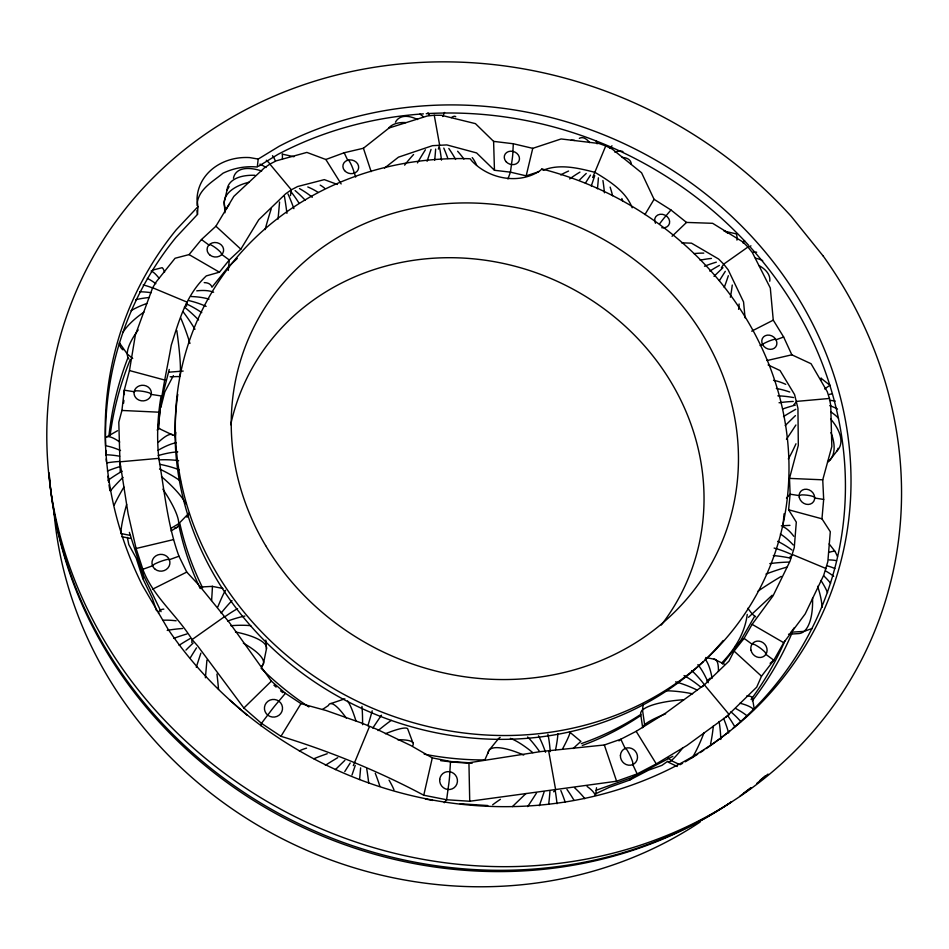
<?xml version="1.0" encoding="UTF-8"?>
<svg xmlns="http://www.w3.org/2000/svg" width="949" height="949" viewBox="0 0 949 949"><rect width="100%" height="100%" fill="white"/><g stroke="black" fill="none" stroke-linecap="round" stroke-linejoin="round"><path stroke-width="1.42" d="M156.538 610.705L152.338 598.285L142.825 578.641L142.836 569.317L136.098 548.498L128.139 513.895L119.942 461.819L118.803 422.21L121.923 410.454L124.26 390.181L129.479 370.561L135.363 335.021L152.635 287.761L156.383 281.651L175.067 258.258L189.065 254.593L201.461 239.539L215.909 226.218L233.834 196.384L264.142 168.08L269.884 164.106L276.206 160.844L306.871 152.409L325.851 159.503L341.142 183.94M158.673 429.209C159.562 400.644 166.395 373.289 171.259 345.187C179.361 319.659 186.17 294.807 206.301 275.898L219.409 272.185L229.278 259.979L240.832 249.172L258.745 219.765L285.602 193.845L291.331 189.812L297.654 186.514L324.321 179.634L337.429 184.462M186.514 306.195L186.728 301.984L152.635 287.761M105.624 445.888A375.662 342.328 24.9 0 1 176.04 237.321L197.499 214.415L197.938 206.692L197.012 199.29A52.029 44.935 10.2 0 1 249.741 157.593L258.199 159.064L279.208 146.253A378.746 344.582 24.9 0 1 791.751 287.772A378.746 344.582 24.9 0 1 682.639 762.296A378.746 344.582 24.9 0 1 168.127 629.317L142.16 584.916A378.746 344.582 24.9 0 1 176.312 229.717L197.938 206.692M725.76 717.361L756.709 687.159L761.501 676.198L773.838 660.219L783.708 642.687L805.191 613.92L823.72 575.236L827.836 561.666L830.304 531.737L821.964 518.806L823.673 499.435L822.747 479.814L831.834 446.54L830.731 405.342L829.45 398.461L827.279 391.688L811.063 363.728L791.834 354.807L766.994 360.549M191.805 642.509L192.078 639.579C177.06 615.071 153.003 596.696 142.836 569.317L152.54 565.794L154.307 564.204A17.651 5.006 -22 0 1 167.641 559.364L169.337 559.708L178.958 556.221L186.763 572.081L198.78 585.011L229.717 623.007L271.367 681.133L285.412 693.304L300.987 703.624L326.065 710.504L361.771 723.079L377.382 729.532L410.893 745.558L432.293 757.871L450.514 761.525L468.936 762.771L540.562 751.596L604.335 744.977L620.812 739.224L636.162 731.323L666.02 712.818L704.383 684.834L728.974 661.121L734.063 651.073L744.075 638.357L752.118 624.347L773.079 595.794L790.019 561.191L794.266 547.668L796.306 522.116L788.607 509.779L790.126 494.192L789.485 478.391L798.311 445.389L797.943 408.295L794.574 394.57L780.054 370.549L768.109 364.938M228.294 270.418L229.278 259.979L221.829 254.51L220.595 252.185A16.358 6.24 42.9 0 0 210.322 244.628L208.887 244.996L201.461 239.539M782.949 525.521L784.088 513.753M450.514 761.525L449.779 772.877A17.96 2.313 -82.5 0 1 448.343 786.994L446.623 799.758L444.239 802.735M325.851 159.503L344.179 152.753L363.42 148.246L389.078 127.985L427.192 116.003L434.251 115.244L441.451 115.303L475.425 123.631L493.599 141.377L513.314 143.75L512.911 151.271A15.433 1.732 -80.1 0 1 511.855 161.757L510.432 172.16L507.94 178.981M157.997 429.506L160.962 401.747L169.23 369.481M178.958 556.221C167.415 524.773 164.533 491.119 158.791 458.343C156.68 437.323 157.498 416.706 161.105 395.947L151.271 394.404A8.683 7.817 1.8 0 1 137.19 399.09A8.683 7.817 1.8 0 1 139.633 385.745A8.683 7.817 1.8 0 1 151.271 394.404L149.503 392.945A17.046 6.584 10.4 0 0 135.897 390.822L134.141 391.723L124.26 390.181L124.366 394.582M258.199 159.064L257.286 167.024C245.577 165.85 233.584 168.139 223.027 173.204C212.41 182.006 197.428 189.717 197.036 205.447M643.161 704.348L642.509 710.066L644.644 724.704M123.56 403.325L123.892 400.419M595.628 795.013L596.53 787.741M290.465 195.613L291.331 189.812L269.884 164.106M265.827 640.101L266.444 648.926L263.478 663.481L261.616 667.135M702.177 686.779L704.383 684.834L729.223 714.621L686.934 745.463L656.281 763.886L637.17 773.898L616.601 781.229L469.731 801.253L446.623 799.758L423.764 795.226L432.293 757.871M229.112 186.668L227.036 190.168L224.225 201.935L224.96 212.778M384.559 168.056L398.461 157.166L432.483 145.672L446.825 144.912L476.6 152.931L494.465 170.286L510.432 172.16L526.173 175.85L532.757 148.341L561.108 138.957L598.949 143.489L605.747 145.921L612.235 149.076L641.583 172.789L654.075 199.314L670.967 209.99L686.518 222.422L712.628 223.312L742.853 241.936L747.942 247.025L752.379 252.6L770.303 288.01L773.269 320.145L783.649 337.014L791.834 354.807M160.832 407.453L164.818 391.866L173.37 375.65M260.833 725.724L261.461 723.34L269.267 713.055A17.995 1.673 -52.7 0 1 278.116 701.975L285.412 693.304M747.254 614.442C744.811 633.327 734.751 649.519 721.596 663.078M438.379 149.1L439.589 144.877L434.251 115.244M827.552 461.76L829.77 460.218L837.148 450.787L838.097 448.284M369.375 726.804L353.301 765.665M605.747 145.921L592.662 177.534M484.785 760.078L489.138 750.149L498.439 738.749A59.312 16.797 47.3 0 1 500.17 737.397M754.74 616.103L739.651 642.331L722.557 664.051M644.94 214.581L654.075 199.314M224.249 616.85L192.078 639.579L197.57 645.794L243.881 708.013L261.461 723.34L280.975 736.305L300.987 703.624M743.079 243.015L744.597 240.548M719.425 280.619L725.285 271.343M721.335 267.867L723.696 264.154L747.942 247.025M670.967 209.99L666.139 215.637A15.398 1.246 -54.4 0 0 659.614 223.81M211.912 287.274L228.662 266.539L237.309 258.425M793.85 404.784L796.709 401.38L829.45 398.461M786.448 498.071L790.126 494.192L799.117 495.592L801.68 494.868A16.24 6.014 1.7 0 1 814.064 496.802L814.716 498.035L823.673 499.435M188.875 513.255L178.709 523.706L170.559 528.605M243.881 708.013L271.367 681.133M512.424 806.591L525.983 793.506M672.058 236.289L686.518 222.422M789.521 557.585L792.617 554.607L826.247 568.629M772.166 595.248L748.512 617.324M706.981 681.121L710.184 678.084M573.077 748.547L580.883 741.394L569.471 731.904A59.158 3.986 -58.2 0 1 562.686 748.69M553.599 791.798L555.663 789.853L548.688 751.074M618.985 740.896L620.812 739.224L625.166 748.464L626.696 749.461A17.568 5.409 66.5 0 1 632.746 762.261L632.769 764.586L637.17 773.898L629.638 780.066L609.353 787.302L596.031 793.601M735.285 646.257L744.075 638.357L752.023 644.193L754.372 644.454A16.928 6.655 33.9 0 1 765.357 652.521L765.867 654.371L773.838 660.219L770.114 663.28M667.776 761.228L661.951 765.357L648.499 770.185L629.638 780.066M322.672 709.342L328.425 705.51A59.799 11.507 64.2 0 1 346.349 718.168M258.519 166.265L278.152 154.272A375.662 342.328 24.9 0 1 423.361 113.868M171.022 530.942L177.155 527.253M106.312 437.133L117.546 430.716M672.877 756.306L633.374 777.006L596.031 790.315M751.679 331.165L773.269 320.145M152.492 589.234L186.763 572.081M760.078 345.555L764.894 342.957A15.694 3.998 -27.8 0 1 775.499 339.125L775.997 339.789L783.649 337.014M812.297 628.452L804.017 631.382L790.434 632.248M330.81 703.565L344.843 698.82M526.173 175.85L538.807 171.722M543.018 170.345C559.341 163.465 578.51 168.103 594.987 172.362C609.353 181.034 626.008 191.39 632.164 207.784M183.157 371.071L168.614 372.198M152.67 270.109L162.101 267.689A55.232 5.03 81 0 1 164.616 272.114M136.098 548.498L173.453 539.613M158.791 458.343L119.942 461.819L120.262 471.76M788.548 634.229L798.678 633.588A54.912 21.697 77.9 0 0 812.558 598.095M200.097 587.028L212.291 586.375L222.896 588.451M781.312 525.805L789.959 525.366M170.144 376.777L178.495 376.528A55.232 5.03 81 0 0 176.799 330.513M681.536 242.814L691.513 243.181L718.583 259.006L723.696 264.154L728.144 269.777L743.553 301.924L745.072 317.832M789.485 478.391L822.747 479.814M121.923 410.454L159.361 412.21M460.206 803.767L487.786 805.535M705.724 657.515L713.945 659.152L724.241 664.051M130.523 535.438L120.974 533.54A57.331 7.117 -70.8 0 1 126.632 504.453M121.828 536.707L130.464 538.415M425.496 799.022L432.697 800.458M293.941 156.727L282.126 154.094A53.334 1.566 -85 0 1 282.399 159.147M513.314 143.75L532.757 148.341M129.479 370.561L165.15 380.158M788.607 509.779L821.964 518.806M280.975 736.305C330.252 751.442 378.248 771.003 423.764 795.226M678.665 764.123L671.263 760.6L668.06 757.954M677.278 766.484L668.167 762.142A56.916 6.999 -58.1 0 0 682.758 747.883M189.065 254.593L219.409 272.185M752.118 624.347L783.708 642.687M830.328 385.567L820.885 378.117A52.919 4.247 -57.2 0 1 821.063 379.897M755.641 616.826L752.237 614.062L747.8 608.285M132.718 358.52L127.285 354.001L119.396 342.814A55.386 21.649 -26.6 0 0 123.002 349.873M229.599 699.947L247.262 715.368M734.063 651.073L761.501 676.198M215.909 226.218L240.832 249.172M829.141 543.907L835.179 551.571L837.493 556.553M636.162 731.323L656.281 763.886M161.069 611.654L142.825 574.015L129.372 532.377M344.179 152.753L347.714 160.239L348.639 160.167A15.765 4.401 72.9 0 1 353.538 170.547L355.661 177.083M412.862 742.687L407.655 728.761A59.941 8.339 -28.4 0 0 385.436 733.731M604.335 744.977L616.601 781.229M363.42 148.246L371.142 171.639M142.825 578.641L136.193 558.107L128.791 544.596L127.368 537.419M754.253 709.033L752.593 699.211A56.976 9.336 -15.3 0 0 746.946 695.771M196.918 210.595L197.499 214.415M493.599 141.377L494.465 170.286M468.936 762.771L469.731 801.253M640.611 715.582A293.265 269.694 24.9 0 1 582.295 745.475M472.211 763.198A293.265 269.694 24.9 0 1 440.573 760.635M282.814 692.663A293.265 269.694 24.9 0 1 280.56 690.825M276.112 687.076A293.265 269.694 24.9 0 1 273.917 685.166M200.203 588.558A293.265 269.694 24.9 0 1 198.982 585.948M198.377 584.643A293.265 269.694 24.9 0 1 178.685 524.524M230.678 424.725A242.446 222.801 24.9 0 1 558.961 282.114A242.446 222.801 24.9 0 1 661.275 625.047M640.848 714.383A295.507 271.355 24.9 0 1 581.274 743.636M485.022 759.947A295.507 271.355 24.9 0 1 424.191 754.158M308.852 706.946A295.507 271.355 24.9 0 1 261.094 668.262M202.588 587.739A295.507 271.355 24.9 0 1 179.883 523.634M175.245 436.777A295.507 271.355 24.9 0 1 175.79 432.424M723.221 640.492A309.149 281.378 24.9 0 1 706.353 658.701M703.173 661.773A309.149 281.378 24.9 0 1 349.944 702.711A309.149 281.378 24.9 0 1 177.771 394.381M655.462 223.252A7.746 6.548 27.6 0 1 659.994 214.296A7.746 6.548 27.6 0 1 669.614 221.164A7.746 6.548 27.6 0 1 661.75 227.736M794.36 627.609A54.71 17.912 -86.4 0 1 792.024 630.694M782.889 526.695A54.912 21.697 77.9 0 1 793.755 536.268M780.351 534.002A55.172 23.95 61.6 0 1 793.21 544.94M817.599 586.28A55.172 23.95 61.6 0 1 822.095 607.372M774.135 548.059A55.54 23.571 28.8 0 1 790.612 554.038M823.744 575.841A55.54 23.571 28.8 0 1 830.6 583.244M777.646 541.333A55.41 24.579 45.1 0 1 791.929 550.005M820.968 580.48A55.41 24.579 45.1 0 1 827.54 592.567M773.305 555.568A55.528 21.02 13 0 1 790.612 558.166M825.571 570.907A55.528 21.02 13 0 1 833.685 576.351M758.026 591.156A54.947 5.991 -30.2 0 1 781.205 576.399M828.928 552.389A54.947 5.991 -30.2 0 1 835.179 551.571M765.973 574.074A55.172 11.957 -16.4 0 1 786.721 567.17M829.177 559.934A55.172 11.957 -16.4 0 1 836.496 560.717M769.793 563.635A55.386 17.082 -2 0 1 789.082 562.069M826.721 565.711A55.386 17.082 -2 0 1 834.847 568.546M683.778 699.698A57.213 13.927 -0.6 0 0 640.634 713.695L642.675 727.729A56.976 9.336 -15.3 0 1 665.617 713.838M739.983 703.233A57.213 13.927 -0.6 0 1 753.791 709.603M705.107 659.104A57.367 16.038 -87.6 0 1 712.106 678.238M713.328 726.056A57.367 16.038 -87.6 0 1 710.54 744.182M713.945 659.152A57.106 11.946 -72.7 0 1 718.429 671.382M703.956 732.889A57.106 11.946 -72.7 0 1 692.367 757.587M697.895 664.632A57.616 19.004 77.1 0 1 708.239 682.722M719.117 721.477A57.616 19.004 77.1 0 1 720.789 739.449M691.702 670.611A57.794 20.676 61.5 0 1 704.229 684.478M723.577 718.393A57.794 20.676 61.5 0 1 728.642 732.984M675.617 681.856A57.699 19.929 30 0 1 697.052 690.018M730.908 711.833A57.699 19.929 30 0 1 740.872 721.679M684.051 675.558A57.83 20.997 45.7 0 1 700.718 687.04M727.859 715.89A57.83 20.997 45.7 0 1 734.728 726.697M665.961 690.789A57.474 17.533 14.5 0 1 692.604 693.814M735.795 708.571A57.474 17.533 14.5 0 1 746.78 715.641M488.071 753.245A59.04 16.394 31.7 0 1 523.706 755.06M574.572 787.741A59.04 16.394 31.7 0 1 584.821 798.69M510.396 738.346A59.312 16.797 47.3 0 1 532.852 752.687M566.956 789.414A59.312 16.797 47.3 0 1 573.848 800.054M492.661 804.799A58.696 4.769 -29.2 0 1 500.408 799.295M536.505 792.996A59.158 3.986 -58.2 0 1 527.656 806.614M547.905 734.229A59.573 11.554 -87.3 0 1 550.218 751.608M549.946 791.478A59.573 11.554 -87.3 0 1 548.664 804.42M557.905 733.755A59.396 8.055 -72.7 0 1 555.58 749.686M544.133 791.857A59.396 8.055 -72.7 0 1 539.281 805.701M538.51 735.783A59.621 14.282 77.8 0 1 545.545 752.272M555.295 791.051A59.621 14.282 77.8 0 1 557.004 803.744M527.632 736.97A59.526 16.062 62.7 0 1 539.495 751.454M560.823 790.517A59.526 16.062 62.7 0 1 565.213 802.213M587.063 786.448A58.779 14.864 16.1 0 1 595.248 795.404M395.448 122.172A52.017 23.096 54.2 0 1 417.584 119.527M448.818 148.507A52.017 23.096 54.2 0 1 455.603 159.444M472.234 157.581A51.626 27.746 20.4 0 1 476.6 165.126M417.465 162.908A51.851 8.624 -58.9 0 1 425.389 149.788M451.309 117.629A51.851 8.624 -58.9 0 1 455.757 116.763M427.074 161.306A51.993 1.518 -71.6 0 1 431.048 149.444M442.815 116.537A51.993 1.518 -71.6 0 1 444.571 112.457M427.94 112.741A52.148 12.432 82.8 0 1 429.423 115.031M439.612 147.724A52.148 12.432 82.8 0 1 441.487 160.132M404.63 165.138A51.685 15.184 -45.5 0 1 413.574 154.509M435.65 149.1A52.1 5.658 -84.2 0 1 434.701 160.179M388.651 128.044A51.839 26.299 37.9 0 1 405.757 122.599M457.62 151.259A51.839 26.299 37.9 0 1 463.919 159.088M419.885 114.105A52.124 18.363 69.1 0 1 423.088 116.561M443.788 148.091A52.124 18.363 69.1 0 1 447.857 158.53M569.637 178.934A51.305 17.58 -32.2 0 1 579.934 172.113M622.105 157.38A51.305 17.58 -32.2 0 1 631.299 164.153M579.353 180.18A51.436 11.305 -45.7 0 1 586.245 173.442M614.964 152.315A51.436 11.305 -45.7 0 1 620.243 150.927M621.488 151.045A51.436 11.305 -45.7 0 1 623.173 152.16M585.379 183.193A51.507 4.306 -58.5 0 1 590.503 175.102M609.709 148.198A51.507 4.306 -58.5 0 1 611.998 145.826M596.162 140.986A51.471 10.059 -83.5 0 1 597.075 143.821M598.404 177.831A51.471 10.059 -83.5 0 1 597.431 188.78M579.341 138.352A51.376 16.489 83.2 0 1 589.637 142.623M602.923 180.5A51.376 16.489 83.2 0 1 604.406 192.813M594.738 175.648A51.519 2.966 -70.9 0 1 591.274 185.992M621.856 198.507A51.044 25.73 52.6 0 1 622.722 201.318M571.013 140.333A51.222 21.839 68.7 0 1 574.714 140.452M610.136 187.095A51.222 21.839 68.7 0 1 612.579 195.743M560.717 174.901A51.139 22.693 -17.4 0 1 568.57 171.045M313.858 758.773A59.68 11.08 -13.4 0 1 327.239 753.731M397.833 739.769A59.68 11.08 -13.4 0 1 412.696 745.677M375.258 773.245A59.799 11.507 64.2 0 1 379.932 786.46M299.35 750.991A59.467 13.072 1.9 0 1 306.574 748.132M325.365 765.309A59.941 8.339 -28.4 0 1 337.749 757.67M335.424 769.615A60.178 5.065 -43 0 1 344.878 760.363M378.082 730.611A60.178 5.065 -43 0 1 391.308 720.374M344.772 771.573A60.333 1.471 -57.4 0 1 350.205 762.972M372.803 728.049A60.333 1.471 -57.4 0 1 381.462 715.202M361.96 706.388A60.261 5.741 -86.2 0 1 362.589 724.704M360.62 767.871A60.261 5.741 -86.2 0 1 359.552 779.532M372.21 710.789A60.356 2.206 -71.8 0 1 367.904 725.712M355.258 765.38A60.356 2.206 -71.8 0 1 351.996 775.025M347.595 701.003A60.06 8.921 79.2 0 1 355.922 720.813M366.753 768.868A60.06 8.921 79.2 0 1 368.722 783.281M389.054 780.125A59.55 13.333 48.9 0 1 393.977 789.817M739.117 303.988A51.436 19.882 82.3 0 1 738.595 309.338M700.101 260.192A51.78 23.903 -3 0 1 711.442 258.436M759.058 265.578A51.78 23.903 -3 0 1 769.758 281.224M709.805 271.117A51.97 13.63 -32.1 0 1 719.378 265.412M752.64 252.387A51.97 13.63 -32.1 0 1 756.673 252.185M704.49 266.218A51.91 19.407 -18.2 0 1 716.341 262.161M755.404 258.211A51.91 19.407 -18.2 0 1 762.699 260.655M714.016 276.373A51.958 6.951 -45.1 0 1 722.972 267.737M748.441 247.203A51.958 6.951 -45.1 0 1 750.956 245.886M694.075 253.632A51.578 26.821 13.6 0 1 703.767 253.122M732.26 285.032A51.602 14.093 -83.5 0 1 730.374 297.251M727.539 233.157A51.602 14.093 -83.5 0 0 724.075 231.129L735.238 233.62A51.756 7.39 -70.3 0 1 736.934 240.097M728.334 275.708A51.756 7.39 -70.3 0 1 724.229 287.5M765.546 775.665A427.714 390.691 24.9 0 1 759.971 780.386M750.813 787.753A427.714 390.691 24.9 0 1 743.755 793.103M731.667 801.703A427.714 390.691 24.9 0 1 299.125 825.63A427.714 390.691 24.9 0 1 49.158 473.077M700.22 821.964A408.224 376.195 24.9 0 1 290.667 842.937A408.224 376.195 24.9 0 1 53.785 509.364M785.013 640.682A356.314 328.022 24.9 0 1 751.074 699.472M110.084 435.603A356.314 328.022 24.9 0 1 130.238 359.659M791.929 633.185A359.517 330.418 24.9 0 1 752.284 700.837M108.91 436.149A359.517 330.418 24.9 0 1 127.973 357.654M768.014 774.076A429.339 391.89 24.9 0 1 756.709 783.459M750.884 788.002A429.339 391.89 24.9 0 1 740.125 795.938M731.549 801.869A429.339 391.89 24.9 0 1 299.777 824.159A429.339 391.89 24.9 0 1 49.004 473.231M750.647 247.511A375.662 342.328 24.9 0 1 733.043 728.18M729.639 731.015A375.662 342.328 24.9 0 1 706.186 748.595M703.778 750.22A375.662 342.328 24.9 0 1 700.137 752.628M697.681 754.218A375.662 342.328 24.9 0 1 685.178 761.833M682.628 763.293A375.662 342.328 24.9 0 1 680.077 764.728M109.93 490.692A375.662 342.328 24.9 0 1 109.028 484.915M108.613 482.021A375.662 342.328 24.9 0 1 107.866 476.232M106.454 461.783A375.662 342.328 24.9 0 1 106.241 458.901M105.98 454.583A375.662 342.328 24.9 0 1 105.778 450.277M426.243 113.678A375.662 342.328 24.9 0 1 748.702 245.364M226.265 209.444A53.085 25.315 -12 0 1 229.575 203.976M320.193 185.126A53.085 25.315 -12 0 1 324.712 188.341M225.471 208.934A53.322 26.513 5.2 0 1 249.385 182.137M307.784 186.953A53.322 26.513 5.2 0 1 318.2 192.445M227.036 190.168A53.559 25.896 22.3 0 1 254.913 175.28M299.481 188.578A53.559 25.896 22.3 0 1 312.292 197.273M233.454 178.282A53.702 23.571 38.6 0 1 261.687 170.986M295.092 190.559A53.702 23.571 38.6 0 1 305.317 200.334M279.564 202.03A53.334 1.566 -85 0 1 278.045 219.112M272.517 155.672A53.512 8.351 81.9 0 1 275.305 160.796M284.427 196.301A53.512 8.351 81.9 0 1 286.918 213.347M266.313 160.239A53.666 14.52 68.3 0 1 270.335 164.296M288.01 193.964A53.666 14.52 68.3 0 1 293.893 208.65M259.955 164.118A53.737 19.704 54 0 1 266.017 167.51M291.355 192.161A53.737 19.704 54 0 1 298.793 202.789M265.103 229.611A53.144 5.362 -71.9 0 1 271.189 208.922M128.862 358.947A55.149 18.15 -42.3 0 1 138.198 329.944M204.201 282.636A55.149 18.15 -42.3 0 1 211.497 286.135M122.753 332.636A55.386 21.649 -26.6 0 1 143.904 312.15M196.751 290.845A55.386 21.649 -26.6 0 1 213.608 292.221M151.116 271.023A55.457 10.973 67.1 0 1 158.898 278.033M180.737 317.974A55.457 10.973 67.1 0 1 189.954 343.467M143.18 284.961A55.872 20.166 37.8 0 1 153.738 288.437M184.379 307.085A55.872 20.166 37.8 0 1 198.578 319.967M147.356 278.425A55.694 16.133 52.8 0 1 155.838 283.692M183.228 311.948A55.694 16.133 52.8 0 1 194.96 329.279M139.693 291.806A55.944 22.847 22.2 0 1 151.188 292.707M186.419 303.858A55.944 22.847 22.2 0 1 201.781 312.624M131.104 310.62A55.647 23.642 -10.3 0 1 146.739 303.514M191.224 296.527A55.647 23.642 -10.3 0 1 209.029 299.137M135.624 299.789A55.861 24.033 6 0 1 149.218 297.523M188.721 300.548A55.861 24.033 6 0 1 206.123 306.397M106.869 445.994A57.723 16.762 36.2 0 1 120.523 450.502M161.508 476.695A57.723 16.762 36.2 0 1 186.04 503.919M188.578 514.821A57.723 16.762 36.2 0 1 186.906 517.217M162.884 489.198A57.462 13.203 51.4 0 1 174.77 527.917M105.944 437.109A57.462 13.203 51.4 0 1 119.716 442.009M157.143 430.063A57.331 7.117 -70.8 0 1 160.381 429.162L173.323 435.33A57.557 11.851 -56.3 0 0 158.21 442.4M105.695 454.773A57.972 19.17 20.8 0 1 119.681 456.208M159.515 469.02A57.972 19.17 20.8 0 1 180.571 481.096M107.059 462.875A58.15 20.273 5.1 0 1 119.811 461.439M159.539 464.251A58.15 20.273 5.1 0 1 179.147 469.767M108.103 480.265A58.055 18.506 -26.1 0 1 122.172 471.178M158.163 455.579A58.055 18.506 -26.1 0 1 177.76 451.89M107.379 471.06A58.174 20.048 -10.6 0 1 120.547 466.41M159.313 459.85A58.174 20.048 -10.6 0 1 178.649 460.68M110.416 490.835A57.818 15.718 -41.4 0 1 123.038 477.359M158.02 450.336A57.818 15.718 -41.4 0 1 176.158 442.768M114.212 505.046A57.557 11.851 -56.3 0 1 123.916 487.098M167.226 630.421A59.419 16.145 3.5 0 1 182.623 628.511M235.471 631.963A59.419 16.145 3.5 0 1 266.444 648.926M162.67 620.29A59.135 15.836 19.1 0 1 176.134 620.788M243.371 643.185A59.135 15.836 19.1 0 1 261.995 665.878M158.507 613.445A58.921 14.437 34.7 0 1 163.833 609.139M179.1 645.296A59.799 13.559 -27.1 0 1 190.061 638.618M227.701 621.026A59.799 13.559 -27.1 0 1 244.866 616.067M173.774 638.38A59.657 15.362 -11.9 0 1 186.977 633.944M230.821 625.711A59.657 15.362 -11.9 0 1 250.833 625.699M185.957 650.089A59.811 10.878 -41.9 0 1 193.122 643.078M223.917 617.431A59.811 10.878 -41.9 0 1 237.594 608.653M212.291 586.375A59.218 0.664 -85.3 0 1 211.603 600.492M206.929 660.077A59.218 0.664 -85.3 0 1 205.387 677.788M196.289 667.23A59.479 3.535 -70.9 0 1 200.88 653.149M217.796 606.98A59.479 3.535 -70.9 0 1 225.554 590.266M190.334 657.776A59.692 7.462 -56.4 0 1 196.502 647.859M221.105 613.125A59.692 7.462 -56.4 0 1 232.03 600.634M216.941 674.075A58.992 4.852 80.1 0 1 218.519 689.449M776.341 388.485A53.156 26.406 29 0 1 789.77 392.032M830.672 419.043A53.156 26.406 29 0 1 837.148 450.787M773.53 380.335A52.919 26.726 46.4 0 1 785.76 384.357M830.992 432.59A52.919 26.726 46.4 0 1 827.635 462.033M777.848 395.828A53.346 24.33 12.4 0 1 793.566 397.56M830.814 411.854A53.346 24.33 12.4 0 1 838.477 418.201M779.046 402.767A53.417 20.653 -3.1 0 1 793.234 401.451M829.723 405.674A53.417 20.653 -3.1 0 1 837.528 409.055M783.494 416.564A53.263 9.526 -31.2 0 1 795.784 409.28M829.153 394.452A53.263 9.526 -31.2 0 1 832.427 393.799M783.02 408.865A53.381 15.623 -17.6 0 1 795.357 405.081M829.521 400.383A53.381 15.623 -17.6 0 1 835.262 401.083M785.214 425.567A53.108 2.752 -44.2 0 1 795.44 415.615M824.776 389.019A53.108 2.752 -44.2 0 1 828.833 386.018M795.974 443.776A52.764 11.008 -70.5 0 1 788.322 458.925M795.891 425.01A52.919 4.247 -57.2 0 1 786.448 439.245M541.843 169.029L540.349 170.429A49.253 41.471 20.8 0 1 471.558 160.642L470.241 158.827L468.687 158.697A311.687 283.217 24.9 0 0 210.844 562.781A311.687 283.217 24.9 0 0 727.753 636.388A311.687 283.217 24.9 0 0 543.362 169.337L541.843 169.029M823.317 256.194L791.276 216.431A433.99 395.294 24.9 0 0 73.061 298.793A433.99 395.294 24.9 0 0 530.04 865.962A433.99 395.294 24.9 0 0 823.317 256.194M265.649 545.604A257.654 233.94 24.9 0 0 704.917 574.608A257.654 233.94 24.9 0 0 483.99 203.513A257.654 233.94 24.9 0 0 265.649 545.604M210.192 255.269A8.304 7.248 8.2 0 0 223.537 251.117A8.304 7.248 8.2 0 0 212.315 242.897A8.304 7.248 8.2 0 0 210.192 255.269M344.57 170.595A7.96 6.809 14.7 0 0 358.105 169.835A7.96 6.809 14.7 0 0 349.671 159.895A7.96 6.809 14.7 0 0 344.57 170.595M750.991 650.267A8.624 7.722 46.9 0 0 764.514 655.866A8.624 7.722 46.9 0 0 761.3 641.738A8.624 7.722 46.9 0 0 750.991 650.267M506.042 161.65A7.77 6.572 21.2 0 0 519.032 160.915A7.77 6.572 21.2 0 0 510.538 151.188A7.77 6.572 21.2 0 0 506.042 161.65M762.664 344.641A7.912 6.762 34 0 0 775.772 346.812A7.912 6.762 34 0 0 769.556 335.187A7.912 6.762 34 0 0 762.664 344.641M620.421 755.38A8.944 8.316 52.7 0 0 632.769 764.586A8.944 8.316 52.7 0 0 633.683 749.615A8.944 8.316 52.7 0 0 620.421 755.38M799.331 497.62A8.233 7.165 40.5 0 0 812.308 503.006A8.233 7.165 40.5 0 0 809.094 489.862A8.233 7.165 40.5 0 0 799.331 497.62M439.719 779.426A9.063 8.79 53.1 0 0 452.222 788.856A9.063 8.79 53.1 0 0 453.764 773.459A9.063 8.79 53.1 0 0 439.719 779.426M155.268 569.329A8.98 8.411 -3.6 0 0 169.812 564.026A8.98 8.411 -3.6 0 0 157.748 554.928A8.98 8.411 -3.6 0 0 155.268 569.329M267.926 715.261A9.063 8.849 -0.6 0 0 282.446 709.472A9.063 8.849 -0.6 0 0 270.062 700.077A9.063 8.849 -0.6 0 0 267.926 715.261"/></g></svg>
